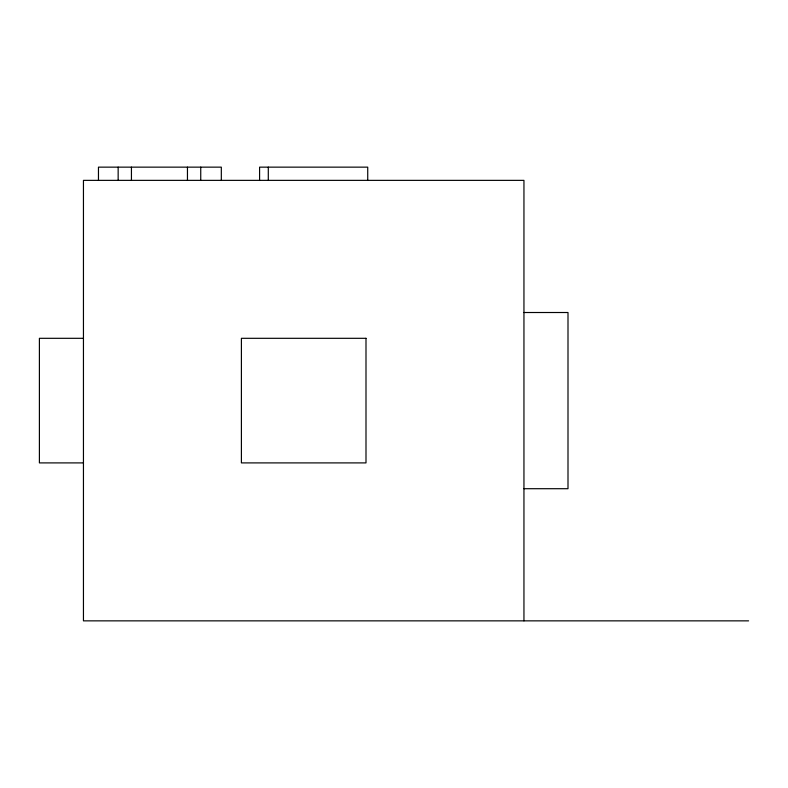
<?xml version="1.0" encoding="UTF-8"?>
<svg xmlns="http://www.w3.org/2000/svg" width="788" height="788" viewBox="0 0 788 788"><rect width="100%" height="100%" fill="white"/><g stroke="black" fill="none" stroke-linecap="round" stroke-linejoin="round"><path stroke-width="1.18" d="M523.951 312.511L568 312.511L568 488.708L523.951 488.708M83.449 338.308L39.4 338.308L39.4 462.901L83.449 462.901M748.6 620.855L83.449 620.855L83.449 180.363L523.951 180.363L523.951 620.855M367.73 180.363L367.73 167.145L259.587 167.145L259.587 180.363M268.294 167.145L268.294 180.363M221.32 180.363L221.32 167.145L98.461 167.145L98.461 180.363M200.743 167.145L200.743 180.363M187.455 167.145L187.455 180.363M131.438 167.145L131.438 180.363M118.151 167.145L118.151 180.363M365.996 338.308L241.404 338.308L241.404 462.901L365.996 462.901L365.996 338.308"/></g></svg>
